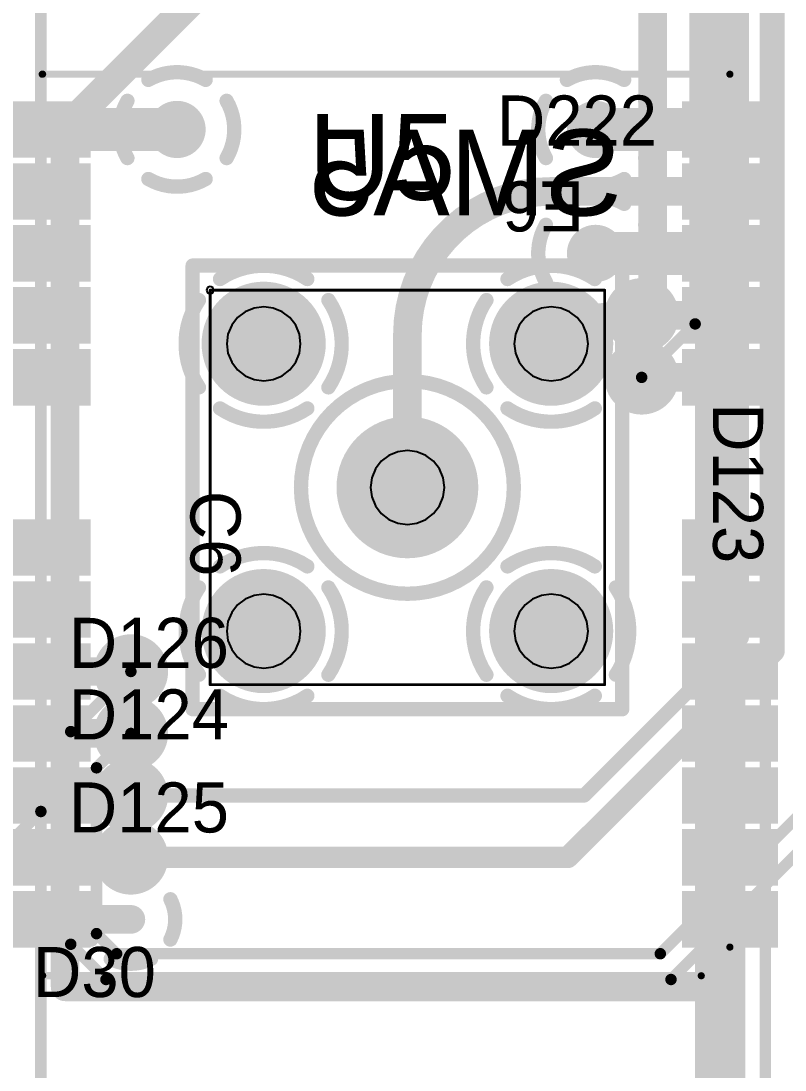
# Model space of a CAD drawing. Extents: x 11.67 to 17.2, y 3.98 to 12.28.
# Drawn here: x 15.025 to 15.559, y 8.833 to 9.566 of the extents above; entities that cross this region are included whole.
import ezdxf

# ---------------------------------------------------------------- set-up
doc = ezdxf.new("R2010")
doc.units = 0
doc.layers.get('0').update_dxf_attribs({"linetype": 'CONTINUOUS'})
for name, color, linetype in [('BOTTOMLAYER', 5, 'CONTINUOUS'), ('BOTTOMOVERLAY', 54, 'CONTINUOUS'), ('BOTTOMSOLDER', 6, 'CONTINUOUS'), ('INTERNALPLANE1', 76, 'CONTINUOUS'), ('MECHANICAL10', 56, 'CONTINUOUS'), ('MECHANICAL6', 56, 'CONTINUOUS'), ('MECHANICAL8', 56, 'CONTINUOUS'), ('MECHANICAL9', 56, 'CONTINUOUS'), ('MIDLAYER1', 16, 'CONTINUOUS'), ('MULTILAYER', 9, 'CONTINUOUS'), ('TOPLAYER', 1, 'CONTINUOUS'), ('TOPOVERLAY', 2, 'CONTINUOUS'), ('TOPPASTE', 8, 'CONTINUOUS'), ('TOPSOLDER', 216, 'CONTINUOUS')]:
    doc.layers.add(name, color=color, linetype=linetype)

# ---------------------------------------------------------------- blocks, each defined once
blk = doc.blocks.new('SMA_TH_HL_SMA_KHD4_B_41')
at = {"layer": 'BOTTOMLAYER', "const_width": 0.03937}
for points in [[(-0.12008, 0.10039, 1), (-0.08071, 0.10039, 1)], [(0.08071, 0.10039, 1), (0.12008, 0.10039, 1)], [(-0.01969, 0, 1), (0.01969, 0, 1)], [(-0.12008, -0.10039, 1), (-0.08071, -0.10039, 1)], [(0.08071, -0.10039, 1), (0.12008, -0.10039, 1)]]:
    blk.add_lwpolyline(points, format="xyb", close=True, dxfattribs=at)
at = {"layer": 'BOTTOMOVERLAY', "const_width": 0.01}
for points in [[(-0.155, -0.15), (-0.155, 0.15)], [(0.155, 0.15), (-0.155, 0.15)], [(0.155, -0.15), (0.155, 0.15)], [(0.155, -0.15), (-0.155, -0.15)]]:
    blk.add_lwpolyline(points, dxfattribs=at)
at = {"layer": 'BOTTOMOVERLAY'}
for points, const_width in [([(-0.1575, 0.15, 1), (-0.1525, 0.15, 1)], 0.005), ([(-0.1575, 0.15, 1), (-0.1525, 0.15, 1)], 0.005), ([(0.1525, 0.15, 1), (0.1575, 0.15, 1)], 0.005), ([(0.1525, 0.15, 1), (0.1575, 0.15, 1)], 0.005), ([(0.07433, 0, 1), (-0.07433, 0, 1)], 0.01), ([(-0.07683, 0, 1), (-0.07183, 0, 1)], 0.005), ([(0.07183, 0, 1), (0.07683, 0, 1)], 0.005), ([(-0.1575, -0.15, 1), (-0.1525, -0.15, 1)], 0.005), ([(-0.1575, -0.15, 1), (-0.1525, -0.15, 1)], 0.005), ([(0.1525, -0.15, 1), (0.1575, -0.15, 1)], 0.005), ([(0.1525, -0.15, 1), (0.1575, -0.15, 1)], 0.005)]:
    blk.add_lwpolyline(points, format="xyb", close=True, dxfattribs=dict(at, const_width=const_width))
at = {"layer": 'BOTTOMSOLDER', "const_width": 0.04337}
for points in [[(-0.12208, 0.10039, 1), (-0.07871, 0.10039, 1)], [(0.07871, 0.10039, 1), (0.12208, 0.10039, 1)], [(-0.02168, 0, 1), (0.02168, 0, 1)], [(-0.12208, -0.10039, 1), (-0.07871, -0.10039, 1)], [(0.07871, -0.10039, 1), (0.12208, -0.10039, 1)]]:
    blk.add_lwpolyline(points, format="xyb", close=True, dxfattribs=at)
at = {"layer": 'INTERNALPLANE1', "const_width": 0.01}
for points in [[(-0.13088, 0.1456, -0.305731), (-0.0699, 0.1456)], [(0.0699, 0.1456, -0.305731), (0.13089, 0.1456)], [(-0.1456, 0.0699, -0.305731), (-0.1456, 0.13089)], [(-0.05519, 0.13089, -0.305731), (-0.05519, 0.0699)], [(0.05519, 0.0699, -0.305731), (0.05519, 0.13089)], [(0.1456, 0.13089, -0.305731), (0.1456, 0.0699)], [(-0.0699, 0.05519, -0.305731), (-0.13088, 0.05519)], [(0.13089, 0.05519, -0.305731), (0.0699, 0.05519)], [(-0.13088, -0.05519, -0.305731), (-0.0699, -0.05519)], [(0.0699, -0.05519, -0.305731), (0.13089, -0.05519)], [(-0.1456, -0.13088, -0.305731), (-0.1456, -0.0699)], [(-0.05519, -0.0699, -0.305731), (-0.05519, -0.13088)], [(0.05519, -0.13088, -0.305731), (0.05519, -0.0699)], [(0.1456, -0.0699, -0.305731), (0.1456, -0.13088)], [(-0.0699, -0.1456, -0.305731), (-0.13088, -0.1456)], [(0.13089, -0.1456, -0.305731), (0.0699, -0.1456)]]:
    blk.add_lwpolyline(points, format="xyb", dxfattribs=at)
at = {"layer": 'INTERNALPLANE1'}
for points, const_width in [([(-0.13338, 0.1456, 1), (-0.12838, 0.1456, 1)], 0.005), ([(-0.0724, 0.1456, 1), (-0.0674, 0.1456, 1)], 0.005), ([(0.0674, 0.1456, 1), (0.0724, 0.1456, 1)], 0.005), ([(0.12839, 0.1456, 1), (0.13339, 0.1456, 1)], 0.005), ([(-0.1481, 0.13089, 1), (-0.1431, 0.13089, 1)], 0.005), ([(-0.05769, 0.13089, 1), (-0.05269, 0.13089, 1)], 0.005), ([(0.05269, 0.13089, 1), (0.05769, 0.13089, 1)], 0.005), ([(0.1431, 0.13089, 1), (0.1481, 0.13089, 1)], 0.005), ([(-0.1481, 0.0699, 1), (-0.1431, 0.0699, 1)], 0.005), ([(-0.05769, 0.0699, 1), (-0.05269, 0.0699, 1)], 0.005), ([(0.05269, 0.0699, 1), (0.05769, 0.0699, 1)], 0.005), ([(0.1431, 0.0699, 1), (0.1481, 0.0699, 1)], 0.005), ([(-0.13338, 0.05519, 1), (-0.12838, 0.05519, 1)], 0.005), ([(-0.0724, 0.05519, 1), (-0.0674, 0.05519, 1)], 0.005), ([(0.0674, 0.05519, 1), (0.0724, 0.05519, 1)], 0.005), ([(0.12839, 0.05519, 1), (0.13339, 0.05519, 1)], 0.005), ([(-0.02476, 0, 1), (0.02476, 0, 1)], 0.04953), ([(-0.13338, -0.05519, 1), (-0.12838, -0.05519, 1)], 0.005), ([(-0.0724, -0.05519, 1), (-0.0674, -0.05519, 1)], 0.005), ([(0.0674, -0.05519, 1), (0.0724, -0.05519, 1)], 0.005), ([(0.12839, -0.05519, 1), (0.13339, -0.05519, 1)], 0.005), ([(-0.1481, -0.0699, 1), (-0.1431, -0.0699, 1)], 0.005), ([(-0.05769, -0.0699, 1), (-0.05269, -0.0699, 1)], 0.005), ([(0.05269, -0.0699, 1), (0.05769, -0.0699, 1)], 0.005), ([(0.1431, -0.0699, 1), (0.1481, -0.0699, 1)], 0.005), ([(-0.1481, -0.13088, 1), (-0.1431, -0.13088, 1)], 0.005), ([(-0.05769, -0.13088, 1), (-0.05269, -0.13088, 1)], 0.005), ([(0.05269, -0.13088, 1), (0.05769, -0.13088, 1)], 0.005), ([(0.1431, -0.13088, 1), (0.1481, -0.13088, 1)], 0.005), ([(-0.13338, -0.1456, 1), (-0.12838, -0.1456, 1)], 0.005), ([(-0.0724, -0.1456, 1), (-0.0674, -0.1456, 1)], 0.005), ([(0.0674, -0.1456, 1), (0.0724, -0.1456, 1)], 0.005), ([(0.12839, -0.1456, 1), (0.13339, -0.1456, 1)], 0.005)]:
    blk.add_lwpolyline(points, format="xyb", close=True, dxfattribs=dict(at, const_width=const_width))
at = {"layer": 'MECHANICAL6', "const_width": 0.002}
for points in [[(0.1378, 0.1378), (-0.13779, 0.1378)], [(-0.13779, -0.13779), (-0.13779, 0.1378)], [(0.1378, -0.13779), (0.1378, 0.1378)], [(0.1378, -0.13779), (-0.13779, -0.13779)]]:
    blk.add_lwpolyline(points, dxfattribs=at)
at = {"layer": 'MECHANICAL6', "const_width": 0.001}
for points in [[(-0.13829, 0.1378, 1), (-0.13729, 0.1378, 1)], [(-0.13829, 0.1378, 1), (-0.13729, 0.1378, 1)], [(0.1373, 0.1378, 1), (0.1383, 0.1378, 1)], [(0.1373, 0.1378, 1), (0.1383, 0.1378, 1)], [(-0.13829, -0.13779, 1), (-0.13729, -0.13779, 1)], [(-0.13829, -0.13779, 1), (-0.13729, -0.13779, 1)], [(0.1373, -0.13779, 1), (0.1383, -0.13779, 1)], [(0.1373, -0.13779, 1), (0.1383, -0.13779, 1)]]:
    blk.add_lwpolyline(points, format="xyb", close=True, dxfattribs=at)
at = {"layer": 'MECHANICAL8'}
for p, q in [((-0.1396, -0.13599), (-0.14035, -0.13779)), ((-0.14035, -0.13779), (-0.14035, -0.13779)), ((-0.14035, -0.13779), (-0.1396, -0.1396)), ((-0.13779, -0.13524), (-0.1396, -0.13599)), ((-0.13599, -0.13599), (-0.13779, -0.13524)), ((-0.13524, -0.13779), (-0.13599, -0.13599)), ((-0.13599, -0.1396), (-0.13524, -0.13779)), ((-0.13524, -0.13779), (-0.13524, -0.13779)), ((-0.1396, -0.1396), (-0.13779, -0.14035)), ((-0.13779, -0.14035), (-0.13599, -0.1396))]:
    blk.add_line(p, q, dxfattribs=at)
at = {"layer": 'MECHANICAL9'}
for p, q in [((-0.10707, 0.12532), (-0.1133, 0.12274)), ((-0.10039, 0.1262), (-0.10707, 0.12532)), ((-0.09371, 0.12532), (-0.10039, 0.1262)), ((-0.08748, 0.12274), (-0.09371, 0.12532)), ((0.09371, 0.12532), (0.08748, 0.12274)), ((0.10039, 0.1262), (0.09371, 0.12532)), ((0.10707, 0.12532), (0.10039, 0.1262)), ((0.1133, 0.12274), (0.10707, 0.12532)), ((-0.11864, 0.11864), (-0.12274, 0.1133)), ((-0.1133, 0.12274), (-0.11864, 0.11864)), ((-0.08214, 0.11864), (-0.08748, 0.12274)), ((-0.07804, 0.1133), (-0.08214, 0.11864)), ((0.08214, 0.11864), (0.07804, 0.1133)), ((0.08748, 0.12274), (0.08214, 0.11864)), ((0.11864, 0.11864), (0.1133, 0.12274)), ((0.12274, 0.1133), (0.11864, 0.11864)), ((-0.12274, 0.1133), (-0.12532, 0.10707)), ((-0.07546, 0.10707), (-0.07804, 0.1133)), ((0.07804, 0.1133), (0.07546, 0.10707)), ((0.12532, 0.10707), (0.12274, 0.1133)), ((-0.12532, 0.10707), (-0.1262, 0.10039)), ((-0.07458, 0.10039), (-0.07546, 0.10707)), ((0.07546, 0.10707), (0.07458, 0.10039)), ((0.1262, 0.10039), (0.12532, 0.10707)), ((-0.1262, 0.10039), (-0.1262, 0.10039)), ((-0.1262, 0.10039), (-0.12532, 0.09371)), ((-0.07546, 0.09371), (-0.07458, 0.10039)), ((-0.07458, 0.10039), (-0.07458, 0.10039)), ((0.07458, 0.10039), (0.07458, 0.10039)), ((0.07458, 0.10039), (0.07546, 0.09371)), ((0.12532, 0.09371), (0.1262, 0.10039)), ((0.1262, 0.10039), (0.1262, 0.10039)), ((-0.12532, 0.09371), (-0.12274, 0.08748)), ((-0.07804, 0.08748), (-0.07546, 0.09371)), ((0.07546, 0.09371), (0.07804, 0.08748)), ((0.12274, 0.08748), (0.12532, 0.09371)), ((-0.12274, 0.08748), (-0.11864, 0.08214)), ((-0.11864, 0.08214), (-0.1133, 0.07804)), ((-0.08748, 0.07804), (-0.08214, 0.08214)), ((-0.08214, 0.08214), (-0.07804, 0.08748)), ((0.07804, 0.08748), (0.08214, 0.08214)), ((0.08214, 0.08214), (0.08748, 0.07804)), ((0.1133, 0.07804), (0.11864, 0.08214)), ((0.11864, 0.08214), (0.12274, 0.08748)), ((-0.1133, 0.07804), (-0.10707, 0.07546)), ((-0.10707, 0.07546), (-0.10039, 0.07458)), ((-0.10039, 0.07458), (-0.09371, 0.07546)), ((-0.09371, 0.07546), (-0.08748, 0.07804)), ((0.08748, 0.07804), (0.09371, 0.07546)), ((0.09371, 0.07546), (0.10039, 0.07458)), ((0.10039, 0.07458), (0.10707, 0.07546)), ((0.10707, 0.07546), (0.1133, 0.07804)), ((-0.01291, 0.02235), (-0.01825, 0.01825)), ((-0.00668, 0.02493), (-0.01291, 0.02235)), ((0, 0.02581), (-0.00668, 0.02493)), ((0.00668, 0.02493), (0, 0.02581)), ((0.01291, 0.02235), (0.00668, 0.02493)), ((0.01825, 0.01825), (0.01291, 0.02235)), ((-0.01825, 0.01825), (-0.02235, 0.01291)), ((0.02235, 0.01291), (0.01825, 0.01825)), ((-0.02235, 0.01291), (-0.02493, 0.00668)), ((0.02493, 0.00668), (0.02235, 0.01291)), ((-0.02493, 0.00668), (-0.02581, 0)), ((-0.02581, 0), (-0.02581, 0)), ((-0.02581, 0), (-0.02493, -0.00668)), ((0.02581, 0), (0.02493, 0.00668)), ((0.02493, -0.00668), (0.02581, 0)), ((0.02581, 0), (0.02581, 0)), ((-0.02493, -0.00668), (-0.02235, -0.01291)), ((0.02235, -0.01291), (0.02493, -0.00668)), ((-0.02235, -0.01291), (-0.01825, -0.01825)), ((0.01825, -0.01825), (0.02235, -0.01291)), ((-0.01825, -0.01825), (-0.01291, -0.02235)), ((0.01291, -0.02235), (0.01825, -0.01825)), ((-0.01291, -0.02235), (-0.00668, -0.02493)), ((-0.00668, -0.02493), (0, -0.02581)), ((0, -0.02581), (0.00668, -0.02493)), ((0.00668, -0.02493), (0.01291, -0.02235)), ((-0.1133, -0.07804), (-0.11864, -0.08214)), ((-0.10707, -0.07546), (-0.1133, -0.07804)), ((-0.10039, -0.07458), (-0.10707, -0.07546)), ((-0.09371, -0.07546), (-0.10039, -0.07458)), ((-0.08748, -0.07804), (-0.09371, -0.07546)), ((-0.08214, -0.08214), (-0.08748, -0.07804)), ((0.08748, -0.07804), (0.08214, -0.08214)), ((0.09371, -0.07546), (0.08748, -0.07804)), ((0.10039, -0.07458), (0.09371, -0.07546)), ((0.10707, -0.07546), (0.10039, -0.07458)), ((0.1133, -0.07804), (0.10707, -0.07546)), ((0.11864, -0.08214), (0.1133, -0.07804)), ((-0.12274, -0.08748), (-0.12532, -0.09371)), ((-0.11864, -0.08214), (-0.12274, -0.08748)), ((-0.07804, -0.08748), (-0.08214, -0.08214)), ((-0.07546, -0.09371), (-0.07804, -0.08748)), ((0.07804, -0.08748), (0.07546, -0.09371)), ((0.08214, -0.08214), (0.07804, -0.08748)), ((0.12274, -0.08748), (0.11864, -0.08214)), ((0.12532, -0.09371), (0.12274, -0.08748)), ((-0.12532, -0.09371), (-0.1262, -0.10039)), ((-0.07458, -0.10039), (-0.07546, -0.09371)), ((0.07546, -0.09371), (0.07458, -0.10039)), ((0.1262, -0.10039), (0.12532, -0.09371)), ((-0.1262, -0.10039), (-0.1262, -0.10039)), ((-0.1262, -0.10039), (-0.12532, -0.10707)), ((-0.07546, -0.10707), (-0.07458, -0.10039)), ((-0.07458, -0.10039), (-0.07458, -0.10039)), ((0.07458, -0.10039), (0.07458, -0.10039)), ((0.07458, -0.10039), (0.07546, -0.10707)), ((0.12532, -0.10707), (0.1262, -0.10039)), ((0.1262, -0.10039), (0.1262, -0.10039)), ((-0.12532, -0.10707), (-0.12274, -0.1133)), ((-0.07804, -0.1133), (-0.07546, -0.10707)), ((0.07546, -0.10707), (0.07804, -0.1133)), ((0.12274, -0.1133), (0.12532, -0.10707)), ((-0.12274, -0.1133), (-0.11864, -0.11864)), ((-0.08214, -0.11864), (-0.07804, -0.1133)), ((0.07804, -0.1133), (0.08214, -0.11864)), ((0.11864, -0.11864), (0.12274, -0.1133)), ((-0.11864, -0.11864), (-0.1133, -0.12274)), ((-0.1133, -0.12274), (-0.10707, -0.12532)), ((-0.09371, -0.12532), (-0.08748, -0.12274)), ((-0.08748, -0.12274), (-0.08214, -0.11864)), ((0.08214, -0.11864), (0.08748, -0.12274)), ((0.08748, -0.12274), (0.09371, -0.12532)), ((0.10707, -0.12532), (0.1133, -0.12274)), ((0.1133, -0.12274), (0.11864, -0.11864)), ((-0.10707, -0.12532), (-0.10039, -0.1262)), ((-0.10039, -0.1262), (-0.09371, -0.12532)), ((0.09371, -0.12532), (0.10039, -0.1262)), ((0.10039, -0.1262), (0.10707, -0.12532))]:
    blk.add_line(p, q, dxfattribs=at)
at = {"layer": 'MIDLAYER1', "const_width": 0.03937}
for points in [[(-0.12008, 0.10039, 1), (-0.08071, 0.10039, 1)], [(0.08071, 0.10039, 1), (0.12008, 0.10039, 1)], [(-0.01969, 0, 1), (0.01969, 0, 1)], [(-0.12008, -0.10039, 1), (-0.08071, -0.10039, 1)], [(0.08071, -0.10039, 1), (0.12008, -0.10039, 1)]]:
    blk.add_lwpolyline(points, format="xyb", close=True, dxfattribs=at)
at = {"layer": 'MULTILAYER', "const_width": 0.03937}
for points in [[(-0.12008, 0.10039, 1), (-0.08071, 0.10039, 1)], [(0.08071, 0.10039, 1), (0.12008, 0.10039, 1)], [(-0.01969, 0, 1), (0.01969, 0, 1)], [(-0.12008, -0.10039, 1), (-0.08071, -0.10039, 1)], [(0.08071, -0.10039, 1), (0.12008, -0.10039, 1)]]:
    blk.add_lwpolyline(points, format="xyb", close=True, dxfattribs=at)
at = {"layer": 'TOPLAYER', "const_width": 0.03937}
for points in [[(-0.12008, 0.10039, 1), (-0.08071, 0.10039, 1)], [(0.08071, 0.10039, 1), (0.12008, 0.10039, 1)], [(-0.01969, 0, 1), (0.01969, 0, 1)], [(-0.12008, -0.10039, 1), (-0.08071, -0.10039, 1)], [(0.08071, -0.10039, 1), (0.12008, -0.10039, 1)]]:
    blk.add_lwpolyline(points, format="xyb", close=True, dxfattribs=at)
at = {"layer": 'TOPSOLDER', "const_width": 0.04337}
for points in [[(-0.12208, 0.10039, 1), (-0.07871, 0.10039, 1)], [(0.07871, 0.10039, 1), (0.12208, 0.10039, 1)], [(-0.02168, 0, 1), (0.02168, 0, 1)], [(-0.12208, -0.10039, 1), (-0.07871, -0.10039, 1)], [(0.07871, -0.10039, 1), (0.12208, -0.10039, 1)]]:
    blk.add_lwpolyline(points, format="xyb", close=True, dxfattribs=at)
blk = doc.blocks.new('LB1020B_56')
at = {"layer": 'TOPLAYER'}
for points in [[(-0.02953, 0.57488), (0.02953, 0.57488), (-0.02953, 0.60638), (0.02953, 0.60638)], [(0.45047, 0.57488), (0.50953, 0.57488), (0.45047, 0.60638), (0.50953, 0.60638)], [(-0.02953, 0.53157), (0.02953, 0.53157), (-0.02953, 0.56307), (0.02953, 0.56307)], [(0.45047, 0.53157), (0.50953, 0.53157), (0.45047, 0.56307), (0.50953, 0.56307)], [(-0.02953, 0.48827), (0.02953, 0.48827), (-0.02953, 0.51976), (0.02953, 0.51976)], [(0.45047, 0.48827), (0.50953, 0.48827), (0.45047, 0.51976), (0.50953, 0.51976)], [(-0.02953, 0.44496), (0.02953, 0.44496), (-0.02953, 0.47646), (0.02953, 0.47646)], [(0.45047, 0.44496), (0.50953, 0.44496), (0.45047, 0.47646), (0.50953, 0.47646)], [(-0.02953, 0.40165), (0.02953, 0.40165), (-0.02953, 0.43315), (0.02953, 0.43315)], [(0.45047, 0.40165), (0.50953, 0.40165), (0.45047, 0.43315), (0.50953, 0.43315)], [(-0.02953, 0.35835), (0.02953, 0.35835), (-0.02953, 0.38984), (0.02953, 0.38984)], [(0.45047, 0.35835), (0.50953, 0.35835), (0.45047, 0.38984), (0.50953, 0.38984)], [(-0.02953, 0.31504), (0.02953, 0.31504), (-0.02953, 0.34654), (0.02953, 0.34654)], [(0.45047, 0.31504), (0.50953, 0.31504), (0.45047, 0.34654), (0.50953, 0.34654)], [(-0.02953, 0.19614), (0.02953, 0.19614), (-0.02953, 0.22764), (0.02953, 0.22764)], [(0.45047, 0.19614), (0.50953, 0.19614), (0.45047, 0.22764), (0.50953, 0.22764)], [(-0.02953, 0.15283), (0.02953, 0.15283), (-0.02953, 0.18433), (0.02953, 0.18433)], [(0.45047, 0.15283), (0.50953, 0.15283), (0.45047, 0.18433), (0.50953, 0.18433)], [(-0.02953, 0.10953), (0.02953, 0.10953), (-0.02953, 0.14102), (0.02953, 0.14102)], [(0.45047, 0.10953), (0.50953, 0.10953), (0.45047, 0.14102), (0.50953, 0.14102)], [(-0.02953, 0.06622), (0.02953, 0.06622), (-0.02953, 0.09772), (0.02953, 0.09772)], [(0.45047, 0.06622), (0.50953, 0.06622), (0.45047, 0.09772), (0.50953, 0.09772)], [(-0.02953, 0.02291), (0.02953, 0.02291), (-0.02953, 0.05441), (0.02953, 0.05441)], [(0.45047, 0.02291), (0.50953, 0.02291), (0.45047, 0.05441), (0.50953, 0.05441)]]:
    blk.add_solid(points, dxfattribs=at)
at = {"layer": 'TOPOVERLAY', "const_width": 0.005}
for points in [[(0.02, 0.63), (0, 0.61)], [(0.48031, 0.63), (0.02, 0.63)], [(0.48, 0.62992), (0.48, 0)], [(0, 0.61), (0, 0.00008)], [(0.48031, 0.00008), (0, 0.00008)]]:
    blk.add_lwpolyline(points, dxfattribs=at)
at = {"layer": 'TOPOVERLAY', "const_width": 0.0025}
for points in [[(0.01875, 0.63, 1), (0.02125, 0.63, 1)], [(0.01875, 0.63, 1), (0.02125, 0.63, 1)], [(0.47875, 0.62992, 1), (0.48125, 0.62992, 1)], [(0.47907, 0.63, 1), (0.48157, 0.63, 1)], [(-0.00125, 0.61, 1), (0.00125, 0.61, 1)], [(-0.00125, 0.61, 1), (0.00125, 0.61, 1)], [(-0.00125, 0.00008, 1), (0.00125, 0.00008, 1)], [(-0.00125, 0.00008, 1), (0.00125, 0.00008, 1)], [(0.47875, 0, 1), (0.48125, 0, 1)], [(0.47907, 0.00008, 1), (0.48157, 0.00008, 1)]]:
    blk.add_lwpolyline(points, format="xyb", close=True, dxfattribs=at)
at = {"layer": 'TOPPASTE'}
for points in [[(-0.02953, 0.57488), (0.02953, 0.57488), (-0.02953, 0.60638), (0.02953, 0.60638)], [(0.45047, 0.57488), (0.50953, 0.57488), (0.45047, 0.60638), (0.50953, 0.60638)], [(-0.02953, 0.53157), (0.02953, 0.53157), (-0.02953, 0.56307), (0.02953, 0.56307)], [(0.45047, 0.53157), (0.50953, 0.53157), (0.45047, 0.56307), (0.50953, 0.56307)], [(-0.02953, 0.48827), (0.02953, 0.48827), (-0.02953, 0.51976), (0.02953, 0.51976)], [(0.45047, 0.48827), (0.50953, 0.48827), (0.45047, 0.51976), (0.50953, 0.51976)], [(-0.02953, 0.44496), (0.02953, 0.44496), (-0.02953, 0.47646), (0.02953, 0.47646)], [(0.45047, 0.44496), (0.50953, 0.44496), (0.45047, 0.47646), (0.50953, 0.47646)], [(-0.02953, 0.40165), (0.02953, 0.40165), (-0.02953, 0.43315), (0.02953, 0.43315)], [(0.45047, 0.40165), (0.50953, 0.40165), (0.45047, 0.43315), (0.50953, 0.43315)], [(-0.02953, 0.35835), (0.02953, 0.35835), (-0.02953, 0.38984), (0.02953, 0.38984)], [(0.45047, 0.35835), (0.50953, 0.35835), (0.45047, 0.38984), (0.50953, 0.38984)], [(-0.02953, 0.31504), (0.02953, 0.31504), (-0.02953, 0.34654), (0.02953, 0.34654)], [(0.45047, 0.31504), (0.50953, 0.31504), (0.45047, 0.34654), (0.50953, 0.34654)], [(-0.02953, 0.19614), (0.02953, 0.19614), (-0.02953, 0.22764), (0.02953, 0.22764)], [(0.45047, 0.19614), (0.50953, 0.19614), (0.45047, 0.22764), (0.50953, 0.22764)], [(-0.02953, 0.15283), (0.02953, 0.15283), (-0.02953, 0.18433), (0.02953, 0.18433)], [(0.45047, 0.15283), (0.50953, 0.15283), (0.45047, 0.18433), (0.50953, 0.18433)], [(-0.02953, 0.10953), (0.02953, 0.10953), (-0.02953, 0.14102), (0.02953, 0.14102)], [(0.45047, 0.10953), (0.50953, 0.10953), (0.45047, 0.14102), (0.50953, 0.14102)], [(-0.02953, 0.06622), (0.02953, 0.06622), (-0.02953, 0.09772), (0.02953, 0.09772)], [(0.45047, 0.06622), (0.50953, 0.06622), (0.45047, 0.09772), (0.50953, 0.09772)], [(-0.02953, 0.02291), (0.02953, 0.02291), (-0.02953, 0.05441), (0.02953, 0.05441)], [(0.45047, 0.02291), (0.50953, 0.02291), (0.45047, 0.05441), (0.50953, 0.05441)]]:
    blk.add_solid(points, dxfattribs=at)
at = {"layer": 'TOPSOLDER'}
for points in [[(-0.03353, 0.57088), (0.03353, 0.57088), (-0.03353, 0.61038), (0.03353, 0.61038)], [(0.44647, 0.57088), (0.51353, 0.57088), (0.44647, 0.61038), (0.51353, 0.61038)], [(-0.03353, 0.52757), (0.03353, 0.52757), (-0.03353, 0.56707), (0.03353, 0.56707)], [(0.44647, 0.52757), (0.51353, 0.52757), (0.44647, 0.56707), (0.51353, 0.56707)], [(-0.03353, 0.48427), (0.03353, 0.48427), (-0.03353, 0.52376), (0.03353, 0.52376)], [(0.44647, 0.48427), (0.51353, 0.48427), (0.44647, 0.52376), (0.51353, 0.52376)], [(-0.03353, 0.44096), (0.03353, 0.44096), (-0.03353, 0.48046), (0.03353, 0.48046)], [(0.44647, 0.44096), (0.51353, 0.44096), (0.44647, 0.48046), (0.51353, 0.48046)], [(-0.03353, 0.39765), (0.03353, 0.39765), (-0.03353, 0.43715), (0.03353, 0.43715)], [(0.44647, 0.39765), (0.51353, 0.39765), (0.44647, 0.43715), (0.51353, 0.43715)], [(-0.03353, 0.35435), (0.03353, 0.35435), (-0.03353, 0.39384), (0.03353, 0.39384)], [(0.44647, 0.35435), (0.51353, 0.35435), (0.44647, 0.39384), (0.51353, 0.39384)], [(-0.03353, 0.31104), (0.03353, 0.31104), (-0.03353, 0.35054), (0.03353, 0.35054)], [(0.44647, 0.31104), (0.51353, 0.31104), (0.44647, 0.35054), (0.51353, 0.35054)], [(-0.03353, 0.19214), (0.03353, 0.19214), (-0.03353, 0.23164), (0.03353, 0.23164)], [(0.44647, 0.19214), (0.51353, 0.19214), (0.44647, 0.23164), (0.51353, 0.23164)], [(-0.03353, 0.14883), (0.03353, 0.14883), (-0.03353, 0.18833), (0.03353, 0.18833)], [(0.44647, 0.14883), (0.51353, 0.14883), (0.44647, 0.18833), (0.51353, 0.18833)], [(-0.03353, 0.10553), (0.03353, 0.10553), (-0.03353, 0.14502), (0.03353, 0.14502)], [(0.44647, 0.10553), (0.51353, 0.10553), (0.44647, 0.14502), (0.51353, 0.14502)], [(-0.03353, 0.06222), (0.03353, 0.06222), (-0.03353, 0.10172), (0.03353, 0.10172)], [(0.44647, 0.06222), (0.51353, 0.06222), (0.44647, 0.10172), (0.51353, 0.10172)], [(-0.03353, 0.01891), (0.03353, 0.01891), (-0.03353, 0.05841), (0.03353, 0.05841)], [(0.44647, 0.01891), (0.51353, 0.01891), (0.44647, 0.05841), (0.51353, 0.05841)]]:
    blk.add_solid(points, dxfattribs=at)

msp = doc.modelspace()

# ---------------------------------------------------------------- linework, layer by layer
at = {"layer": 'BOTTOMLAYER'}
for points, const_width in [([(15.039, 8.30488), (15.039, 9.96796)], 0.008), ([(15.54496, 8.651), (15.54496, 9.842)], 0.008), ([(15.52096, 8.666), (15.52096, 9.786)], 0.02)]:
    msp.add_lwpolyline(points, dxfattribs=dict(at, const_width=const_width))
for points, const_width in [([(15.12409, 9.49012, 1), (15.14409, 9.49012, 1)], 0.02), ([(15.41639, 9.49012, 1), (15.43639, 9.49012, 1)], 0.02), ([(15.41639, 9.4035, 1), (15.43639, 9.4035, 1)], 0.02), ([(15.45361, 9.3602, 1), (15.46361, 9.3602, 1)], 0.01), ([(15.45361, 9.31689, 1), (15.46361, 9.31689, 1)], 0.01), ([(15.09686, 9.11138, 1), (15.10686, 9.11138, 1)], 0.01), ([(15.09686, 9.06807, 1), (15.10686, 9.06807, 1)], 0.01), ([(15.09686, 9.02476, 1), (15.10686, 9.02476, 1)], 0.01), ([(15.09686, 8.98146, 1), (15.10686, 8.98146, 1)], 0.01), ([(15.09686, 8.93815, 1), (15.10686, 8.93815, 1)], 0.01)]:
    msp.add_lwpolyline(points, format="xyb", close=True, dxfattribs=dict(at, const_width=const_width))
at = {"layer": 'INTERNALPLANE1', "const_width": 0.02}
for points in [[(15.05596, 9.491), (15.76596, 10.201)], [(15.50596, 8.211), (15.50596, 9.671)], [(15.05596, 8.891), (15.05596, 9.491)], [(15.05596, 8.891), (15.50596, 8.891)]]:
    msp.add_lwpolyline(points, dxfattribs=at)
at = {"layer": 'INTERNALPLANE1', "const_width": 0.01}
for points in [[(15.11409, 9.52476, -0.267949), (15.15409, 9.52476)], [(15.40639, 9.52476, -0.267949), (15.44639, 9.52476)], [(15.09945, 9.47012, -0.267949), (15.09945, 9.51012)], [(15.16873, 9.51012, -0.267949), (15.16873, 9.47012)], [(15.39174, 9.47012, -0.267949), (15.39174, 9.51012)], [(15.46103, 9.51012, -0.267949), (15.46103, 9.47012)], [(15.15409, 9.45548, -0.267949), (15.11409, 9.45548)], [(15.44639, 9.45548, -0.267949), (15.40639, 9.45548)], [(15.40639, 9.43814, -0.267949), (15.44639, 9.43814)], [(15.39174, 9.3835, -0.267949), (15.39174, 9.4235)], [(15.46103, 9.4235, -0.267949), (15.46103, 9.3835)], [(15.44639, 9.36886, -0.267949), (15.40639, 9.36886)], [(15.08778, 8.96577, -0.240079), (15.11593, 8.96577)], [(15.07424, 8.92408, -0.240079), (15.07424, 8.95222)], [(15.12948, 8.95222, -0.240079), (15.12948, 8.92408)], [(15.11593, 8.91053, -0.240079), (15.08778, 8.91053)]]:
    msp.add_lwpolyline(points, format="xyb", dxfattribs=at)
at = {"layer": 'INTERNALPLANE1'}
for points, const_width in [([(15.11159, 9.52476, 1), (15.11659, 9.52476, 1)], 0.005), ([(15.15159, 9.52476, 1), (15.15659, 9.52476, 1)], 0.005), ([(15.40389, 9.52476, 1), (15.40889, 9.52476, 1)], 0.005), ([(15.44389, 9.52476, 1), (15.44889, 9.52476, 1)], 0.005), ([(15.09695, 9.51012, 1), (15.10195, 9.51012, 1)], 0.005), ([(15.16623, 9.51012, 1), (15.17123, 9.51012, 1)], 0.005), ([(15.38924, 9.51012, 1), (15.39424, 9.51012, 1)], 0.005), ([(15.45853, 9.51012, 1), (15.46353, 9.51012, 1)], 0.005), ([(15.05096, 9.491, 1), (15.06096, 9.491, 1)], 0.01), ([(15.05096, 9.491, 1), (15.06096, 9.491, 1)], 0.01), ([(15.09695, 9.47012, 1), (15.10195, 9.47012, 1)], 0.005), ([(15.16623, 9.47012, 1), (15.17123, 9.47012, 1)], 0.005), ([(15.38924, 9.47012, 1), (15.39424, 9.47012, 1)], 0.005), ([(15.45853, 9.47012, 1), (15.46353, 9.47012, 1)], 0.005), ([(15.11159, 9.45548, 1), (15.11659, 9.45548, 1)], 0.005), ([(15.15159, 9.45548, 1), (15.15659, 9.45548, 1)], 0.005), ([(15.40389, 9.45548, 1), (15.40889, 9.45548, 1)], 0.005), ([(15.44389, 9.45548, 1), (15.44889, 9.45548, 1)], 0.005), ([(15.40389, 9.43814, 1), (15.40889, 9.43814, 1)], 0.005), ([(15.44389, 9.43814, 1), (15.44889, 9.43814, 1)], 0.005), ([(15.38924, 9.4235, 1), (15.39424, 9.4235, 1)], 0.005), ([(15.45853, 9.4235, 1), (15.46353, 9.4235, 1)], 0.005), ([(15.38924, 9.3835, 1), (15.39424, 9.3835, 1)], 0.005), ([(15.44561, 9.3602, 1), (15.47161, 9.3602, 1)], 0.026), ([(15.45853, 9.3835, 1), (15.46353, 9.3835, 1)], 0.005), ([(15.40389, 9.36886, 1), (15.40889, 9.36886, 1)], 0.005), ([(15.44389, 9.36886, 1), (15.44889, 9.36886, 1)], 0.005), ([(15.44561, 9.31689, 1), (15.47161, 9.31689, 1)], 0.026), ([(15.08886, 9.11138, 1), (15.11486, 9.11138, 1)], 0.026), ([(15.08886, 9.06807, 1), (15.11486, 9.06807, 1)], 0.026), ([(15.08886, 9.02476, 1), (15.11486, 9.02476, 1)], 0.026), ([(15.08886, 8.98146, 1), (15.11486, 8.98146, 1)], 0.026), ([(15.08528, 8.96577, 1), (15.09028, 8.96577, 1)], 0.005), ([(15.11343, 8.96577, 1), (15.11843, 8.96577, 1)], 0.005), ([(15.07174, 8.95222, 1), (15.07674, 8.95222, 1)], 0.005), ([(15.12698, 8.95222, 1), (15.13198, 8.95222, 1)], 0.005), ([(15.07174, 8.92408, 1), (15.07674, 8.92408, 1)], 0.005), ([(15.12698, 8.92408, 1), (15.13198, 8.92408, 1)], 0.005), ([(15.08528, 8.91053, 1), (15.09028, 8.91053, 1)], 0.005), ([(15.11343, 8.91053, 1), (15.11843, 8.91053, 1)], 0.005), ([(15.05096, 8.891, 1), (15.06096, 8.891, 1)], 0.01), ([(15.05096, 8.891, 1), (15.06096, 8.891, 1)], 0.01), ([(15.50096, 8.891, 1), (15.51096, 8.891, 1)], 0.01)]:
    msp.add_lwpolyline(points, format="xyb", close=True, dxfattribs=dict(at, const_width=const_width))
at = {"layer": 'MIDLAYER1'}
for points, const_width in [([(15.46639, 9.36797), (15.46639, 10.12143)], 0.02), ([(15.49596, 9.35424), (15.49596, 10.101)], 0.008), ([(15.039, 9.01354), (15.039, 9.98796)], 0.008), ([(15.55098, 9.12544), (15.55098, 9.93602)], 0.015), ([(15.52848, 9.13476), (15.52848, 9.741)], 0.01), ([(15.45861, 9.3602), (15.46639, 9.36797)], 0.02), ([(15.45861, 9.31689), (15.49596, 9.35424)], 0.008), ([(15.41848, 9.02476), (15.52848, 9.13476)], 0.01), ([(15.40699, 8.98146), (15.55098, 9.12544)], 0.015), ([(15.05986, 9.06938), (15.10186, 9.11138)], 0.008), ([(15.05986, 8.92075), (15.05986, 9.06938)], 0.008), ([(15.07786, 9.04407), (15.10186, 9.06807)], 0.008), ([(15.07786, 8.92821), (15.07786, 9.04407)], 0.008), ([(15.10186, 9.02476), (15.41848, 9.02476)], 0.01), ([(15.47163, 8.91415), (15.57848, 9.021)], 0.008), ([(14.92161, 8.89615), (15.039, 9.01354)], 0.008), ([(15.47909, 8.89615), (15.59648, 9.01354)], 0.008), ([(15.10186, 8.98146), (15.40699, 8.98146)], 0.015), ([(15.07786, 8.92821), (15.09192, 8.91415)], 0.008), ([(15.05986, 8.92075), (15.08446, 8.89615)], 0.008), ([(15.09192, 8.91415), (15.47163, 8.91415)], 0.008), ([(15.08446, 8.89615), (15.47909, 8.89615)], 0.008)]:
    msp.add_lwpolyline(points, dxfattribs=dict(at, const_width=const_width))
for points, const_width in [([(15.12409, 9.49012, 1), (15.14409, 9.49012, 1)], 0.02), ([(15.41639, 9.49012, 1), (15.43639, 9.49012, 1)], 0.02), ([(15.41639, 9.4035, 1), (15.43639, 9.4035, 1)], 0.02), ([(15.46139, 9.36797, 1), (15.47139, 9.36797, 1)], 0.01), ([(15.46139, 9.36797, 1), (15.47139, 9.36797, 1)], 0.01), ([(15.45361, 9.3602, 1), (15.46361, 9.3602, 1)], 0.01), ([(15.45361, 9.3602, 1), (15.46361, 9.3602, 1)], 0.01), ([(15.49396, 9.35424, 1), (15.49796, 9.35424, 1)], 0.004), ([(15.49396, 9.35424, 1), (15.49796, 9.35424, 1)], 0.004), ([(15.45361, 9.31689, 1), (15.46361, 9.31689, 1)], 0.01), ([(15.45661, 9.31689, 1), (15.46061, 9.31689, 1)], 0.004), ([(15.52598, 9.13476, 1), (15.53098, 9.13476, 1)], 0.005), ([(15.52598, 9.13476, 1), (15.53098, 9.13476, 1)], 0.005), ([(15.54723, 9.12544, 1), (15.55473, 9.12544, 1)], 0.0075), ([(15.54723, 9.12544, 1), (15.55473, 9.12544, 1)], 0.0075), ([(15.09686, 9.11138, 1), (15.10686, 9.11138, 1)], 0.01), ([(15.09986, 9.11138, 1), (15.10386, 9.11138, 1)], 0.004), ([(15.09686, 9.06807, 1), (15.10686, 9.06807, 1)], 0.01), ([(15.05786, 9.06938, 1), (15.06186, 9.06938, 1)], 0.004), ([(15.05786, 9.06938, 1), (15.06186, 9.06938, 1)], 0.004), ([(15.09986, 9.06807, 1), (15.10386, 9.06807, 1)], 0.004), ([(15.07586, 9.04407, 1), (15.07986, 9.04407, 1)], 0.004), ([(15.07586, 9.04407, 1), (15.07986, 9.04407, 1)], 0.004), ([(15.09686, 9.02476, 1), (15.10686, 9.02476, 1)], 0.01), ([(15.09936, 9.02476, 1), (15.10436, 9.02476, 1)], 0.005), ([(15.41598, 9.02476, 1), (15.42098, 9.02476, 1)], 0.005), ([(15.41598, 9.02476, 1), (15.42098, 9.02476, 1)], 0.005), ([(15.037, 9.01354, 1), (15.041, 9.01354, 1)], 0.004), ([(15.037, 9.01354, 1), (15.041, 9.01354, 1)], 0.004), ([(15.09686, 8.98146, 1), (15.10686, 8.98146, 1)], 0.01), ([(15.09811, 8.98146, 1), (15.10561, 8.98146, 1)], 0.0075), ([(15.40324, 8.98146, 1), (15.41074, 8.98146, 1)], 0.0075), ([(15.40324, 8.98146, 1), (15.41074, 8.98146, 1)], 0.0075), ([(15.09686, 8.93815, 1), (15.10686, 8.93815, 1)], 0.01), ([(15.07586, 8.92821, 1), (15.07986, 8.92821, 1)], 0.004), ([(15.07586, 8.92821, 1), (15.07986, 8.92821, 1)], 0.004), ([(15.05786, 8.92075, 1), (15.06186, 8.92075, 1)], 0.004), ([(15.05786, 8.92075, 1), (15.06186, 8.92075, 1)], 0.004), ([(15.08992, 8.91415, 1), (15.09392, 8.91415, 1)], 0.004), ([(15.08992, 8.91415, 1), (15.09392, 8.91415, 1)], 0.004), ([(15.46963, 8.91415, 1), (15.47363, 8.91415, 1)], 0.004), ([(15.46963, 8.91415, 1), (15.47363, 8.91415, 1)], 0.004), ([(15.08246, 8.89615, 1), (15.08646, 8.89615, 1)], 0.004), ([(15.08246, 8.89615, 1), (15.08646, 8.89615, 1)], 0.004), ([(15.47709, 8.89615, 1), (15.48109, 8.89615, 1)], 0.004), ([(15.47709, 8.89615, 1), (15.48109, 8.89615, 1)], 0.004)]:
    msp.add_lwpolyline(points, format="xyb", close=True, dxfattribs=dict(at, const_width=const_width))
at = {"layer": 'MULTILAYER'}
for points, const_width in [([(15.12409, 9.49012, 1), (15.14409, 9.49012, 1)], 0.02), ([(15.41639, 9.49012, 1), (15.43639, 9.49012, 1)], 0.02), ([(15.41639, 9.4035, 1), (15.43639, 9.4035, 1)], 0.02), ([(15.45361, 9.3602, 1), (15.46361, 9.3602, 1)], 0.01), ([(15.45361, 9.31689, 1), (15.46361, 9.31689, 1)], 0.01), ([(15.09686, 9.11138, 1), (15.10686, 9.11138, 1)], 0.01), ([(15.09686, 9.06807, 1), (15.10686, 9.06807, 1)], 0.01), ([(15.09686, 9.02476, 1), (15.10686, 9.02476, 1)], 0.01), ([(15.09686, 8.98146, 1), (15.10686, 8.98146, 1)], 0.01), ([(15.09686, 8.93815, 1), (15.10686, 8.93815, 1)], 0.01)]:
    msp.add_lwpolyline(points, format="xyb", close=True, dxfattribs=dict(at, const_width=const_width))
at = {"layer": 'TOPLAYER'}
for points, const_width in [([(15.12409, 9.49012, 1), (15.14409, 9.49012, 1)], 0.02), ([(15.41639, 9.49012, 1), (15.43639, 9.49012, 1)], 0.02), ([(15.03274, 9.49012, 1), (15.04774, 9.49012, 1)], 0.015), ([(15.12659, 9.49012, 1), (15.14159, 9.49012, 1)], 0.015), ([(15.41889, 9.49012, 1), (15.43389, 9.49012, 1)], 0.015), ([(15.51274, 9.49012, 1), (15.52774, 9.49012, 1)], 0.015), ([(15.39, 9.44681, 1), (15.4, 9.44681, 1)], 0.01), ([(15.39, 9.44681, 1), (15.4, 9.44681, 1)], 0.01), ([(15.51524, 9.44681, 1), (15.52524, 9.44681, 1)], 0.01), ([(15.41639, 9.4035, 1), (15.43639, 9.4035, 1)], 0.02), ([(15.41889, 9.4035, 1), (15.43389, 9.4035, 1)], 0.015), ([(15.51274, 9.4035, 1), (15.52774, 9.4035, 1)], 0.015), ([(15.45361, 9.3602, 1), (15.46361, 9.3602, 1)], 0.01), ([(15.45361, 9.3602, 1), (15.46361, 9.3602, 1)], 0.01), ([(15.51524, 9.3602, 1), (15.52524, 9.3602, 1)], 0.01), ([(15.29, 9.34681, 1), (15.3, 9.34681, 1)], 0.01), ([(15.29, 9.34681, 1), (15.3, 9.34681, 1)], 0.01), ([(15.45361, 9.31689, 1), (15.46361, 9.31689, 1)], 0.01), ([(15.45361, 9.31689, 1), (15.46361, 9.31689, 1)], 0.01), ([(15.51524, 9.31689, 1), (15.52524, 9.31689, 1)], 0.01), ([(15.29, 9.24, 1), (15.3, 9.24, 1)], 0.01), ([(15.03524, 9.11138, 1), (15.04524, 9.11138, 1)], 0.01), ([(15.09686, 9.11138, 1), (15.10686, 9.11138, 1)], 0.01), ([(15.09686, 9.11138, 1), (15.10686, 9.11138, 1)], 0.01), ([(15.03524, 9.06807, 1), (15.04524, 9.06807, 1)], 0.01), ([(15.09686, 9.06807, 1), (15.10686, 9.06807, 1)], 0.01), ([(15.09686, 9.06807, 1), (15.10686, 9.06807, 1)], 0.01), ([(15.03524, 9.02476, 1), (15.04524, 9.02476, 1)], 0.01), ([(15.09686, 9.02476, 1), (15.10686, 9.02476, 1)], 0.01), ([(15.09686, 9.02476, 1), (15.10686, 9.02476, 1)], 0.01), ([(15.03524, 8.98146, 1), (15.04524, 8.98146, 1)], 0.01), ([(15.09686, 8.98146, 1), (15.10686, 8.98146, 1)], 0.01), ([(15.09686, 8.98146, 1), (15.10686, 8.98146, 1)], 0.01), ([(15.03524, 8.93815, 1), (15.04524, 8.93815, 1)], 0.01), ([(15.09686, 8.93815, 1), (15.10686, 8.93815, 1)], 0.01), ([(15.09686, 8.93815, 1), (15.10686, 8.93815, 1)], 0.01)]:
    msp.add_lwpolyline(points, format="xyb", close=True, dxfattribs=dict(at, const_width=const_width))
for points, const_width in [([(15.04024, 9.49012), (15.13409, 9.49012)], 0.03), ([(15.42639, 9.49012), (15.52024, 9.49012)], 0.03), ([(15.395, 9.44681), (15.52024, 9.44681)], 0.02), ([(15.42639, 9.4035), (15.52024, 9.4035)], 0.03), ([(15.45861, 9.3602), (15.52024, 9.3602)], 0.02), ([(15.295, 9.24), (15.295, 9.34681)], 0.02), ([(15.45861, 9.31689), (15.52024, 9.31689)], 0.02), ([(15.04024, 9.11138), (15.10186, 9.11138)], 0.02), ([(15.04024, 9.06807), (15.10186, 9.06807)], 0.02), ([(15.04024, 9.02476), (15.10186, 9.02476)], 0.02), ([(15.04024, 8.98146), (15.10186, 8.98146)], 0.02), ([(15.04024, 8.93815), (15.10186, 8.93815)], 0.02)]:
    msp.add_lwpolyline(points, dxfattribs=dict(at, const_width=const_width))
at = {"layer": 'TOPLAYER', "const_width": 0.02}
msp.add_lwpolyline([(15.295, 9.34681, -0.414214), (15.395, 9.44681)], format="xyb", dxfattribs=at)

# ---------------------------------------------------------------- block references
for name, p, rotation in [('LB1020B_56', (15.52024, 9.52878), 180), ('SMA_TH_HL_SMA_KHD4_B_41', (15.295, 9.24), 270)]:
    msp.add_blockref(name, p, dxfattribs=dict(rotation=rotation))

# ---------------------------------------------------------------- texts
at = {"layer": 'BOTTOMOVERLAY', "text_generation_flag": 2}
msp.add_text('SMA5', height=0.06, rotation=360, dxfattribs=at).set_placement((15.445, 9.43))
at = {"layer": 'MECHANICAL10'}
for s, p in [('D222', (15.35748, 9.47888)), ('D30', (15.03348, 8.88388))]:
    msp.add_text(s, height=0.035, dxfattribs=at).set_placement(p)
for s, rotation, p in [('E6', 180, (15.41848, 9.45388)), ('D123', 270, (15.50848, 9.29888)), ('C6', 270, (15.14348, 9.23763)), ('D126', 360, (15.05848, 9.11388)), ('D124', 360, (15.05848, 9.06388)), ('D125', 360, (15.05848, 8.99888))]:
    msp.add_text(s, height=0.035, rotation=rotation, dxfattribs=at).set_placement(p)
at = {"layer": 'TOPOVERLAY'}
msp.add_text('U5', height=0.06, dxfattribs=at).set_placement((15.22596, 9.441))

doc.saveas('drawing.dxf')
